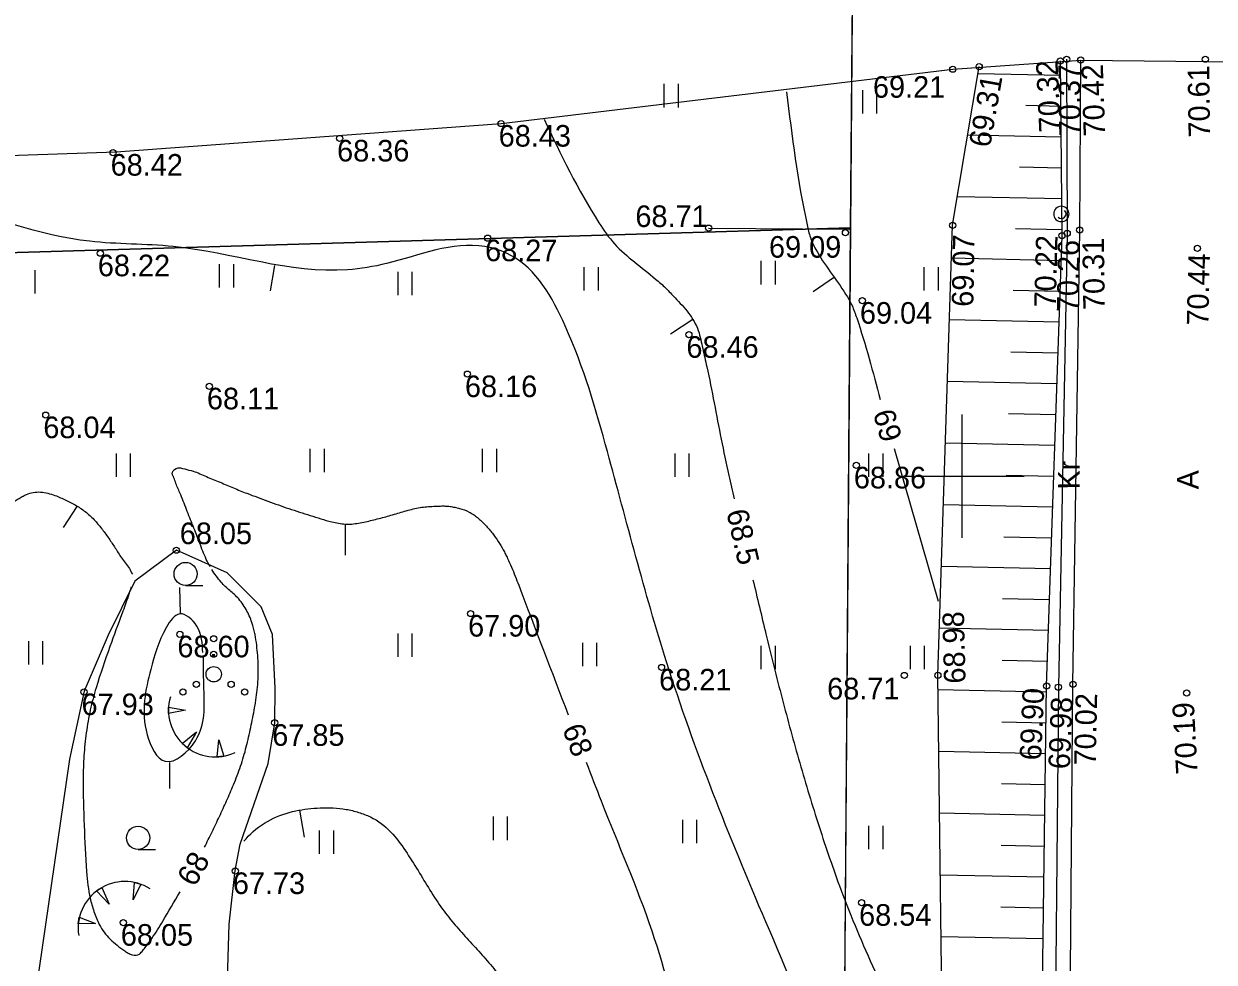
# Model space of a CAD drawing. Extents: x 637052 to 638628, y 6462502 to 6466834.
# Drawn here: x 637819.58 to 637858.16, y 6465934.24 to 6465964.66 of the extents above; entities that cross this region are included whole.
import ezdxf

# ---------------------------------------------------------------- set-up
doc = ezdxf.new("R2010")
doc.units = 0
for name, color, linetype in [('AED', 7, 'Continuous'), ('HALJASTUS', 7, 'Continuous'), ('HORISONTAAL-EH2000', 7, 'Continuous'), ('KORGUS-EH2000', 7, 'Continuous'), ('MOOTPIIR', 7, 'Continuous'), ('PIIR', 7, 'Continuous'), ('POST', 7, 'Continuous'), ('RELJEEF', 7, 'Continuous'), ('TEE', 7, 'Continuous'), ('VORK', 7, 'Continuous')]:
    doc.layers.add(name, color=color, linetype=linetype)

msp = doc.modelspace()

# ---------------------------------------------------------------- linework, layer by layer
at = {"layer": 'AED'}
msp.add_line((637841.778, 6465958.041), (637846.343, 6465958.006), dxfattribs=at)
at = {"layer": 'HALJASTUS'}
for p, q in [((637840.328, 6465962.715), (637840.328, 6465961.955)), ((637840.788, 6465962.715), (637840.788, 6465961.955)), ((637846.762, 6465962.516), (637846.762, 6465961.756)), ((637847.222, 6465962.516), (637847.222, 6465961.756)), ((637843.47, 6465956.976), (637843.47, 6465956.216)), ((637843.93, 6465956.976), (637843.93, 6465956.216)), ((637819.94, 6465956.677), (637819.94, 6465955.917)), ((637825.914, 6465956.876), (637825.914, 6465956.116)), ((637826.374, 6465956.876), (637826.374, 6465956.116)), ((637831.699, 6465956.627), (637831.699, 6465955.867)), ((637832.159, 6465956.627), (637832.159, 6465955.867)), ((637837.734, 6465956.776), (637837.734, 6465956.016)), ((637838.194, 6465956.776), (637838.194, 6465956.016)), ((637848.757, 6465956.776), (637848.757, 6465956.016)), ((637849.217, 6465956.776), (637849.217, 6465956.016)), ((637828.856, 6465950.888), (637828.856, 6465950.128)), ((637829.316, 6465950.888), (637829.316, 6465950.128)), ((637834.442, 6465950.888), (637834.442, 6465950.128)), ((637834.902, 6465950.888), (637834.902, 6465950.128)), ((637822.572, 6465950.738), (637822.572, 6465949.978)), ((637823.032, 6465950.738), (637823.032, 6465949.978)), ((637840.677, 6465950.738), (637840.677, 6465949.978)), ((637841.137, 6465950.738), (637841.137, 6465949.978)), ((637846.961, 6465950.738), (637846.961, 6465949.978)), ((637847.421, 6465950.738), (637847.421, 6465949.978)), ((637824.824, 6465946.452), (637825.387, 6465946.452)), ((637819.729, 6465944.65), (637819.729, 6465943.89)), ((637820.189, 6465944.65), (637820.189, 6465943.89)), ((637831.699, 6465944.899), (637831.699, 6465944.139)), ((637832.159, 6465944.899), (637832.159, 6465944.139)), ((637837.684, 6465944.6), (637837.684, 6465943.84)), ((637838.144, 6465944.6), (637838.144, 6465943.84)), ((637843.47, 6465944.5), (637843.47, 6465943.74)), ((637843.93, 6465944.5), (637843.93, 6465943.74)), ((637848.308, 6465944.5), (637848.308, 6465943.74)), ((637848.768, 6465944.5), (637848.768, 6465943.74)), ((637834.792, 6465938.96), (637834.792, 6465938.2)), ((637835.252, 6465938.96), (637835.252, 6465938.2)), ((637840.926, 6465938.861), (637840.926, 6465938.101)), ((637841.386, 6465938.861), (637841.386, 6465938.101)), ((637829.156, 6465938.511), (637829.156, 6465937.751)), ((637829.616, 6465938.511), (637829.616, 6465937.751)), ((637846.961, 6465938.661), (637846.961, 6465937.901)), ((637847.421, 6465938.661), (637847.421, 6465937.901)), ((637823.285, 6465937.897), (637823.848, 6465937.897))]:
    msp.add_line(p, q, dxfattribs=at)
msp.add_lwpolyline([(637826.016, 6465928.319), (637826.238, 6465935.468), (637826.434, 6465937.208), (637826.593, 6465938.066), (637827.503, 6465940.686), (637827.712, 6465942.002), (637827.725, 6465943.129), (637827.636, 6465944.861), (637827.27, 6465945.762), (637826.171, 6465946.859), (637824.525, 6465947.597), (637823.175, 6465946.593), (637822.309, 6465944.839), (637821.533, 6465943.031), (637821.066, 6465940.82), (637819.978, 6465933.381)], dxfattribs=at)
for centre, radius in [((637824.824, 6465946.827), 0.375), ((637825.736, 6465944.726), 0.1), ((637825.736, 6465944.226), 0.1), ((637825.736, 6465943.576), 0.25), ((637824.736, 6465943.001), 0.1), ((637825.171, 6465943.251), 0.1), ((637826.301, 6465943.251), 0.1), ((637826.736, 6465943.001), 0.1), ((637823.285, 6465938.272), 0.375)]:
    msp.add_circle(centre, radius, dxfattribs=at)
at = {"layer": 'HORISONTAAL-EH2000'}
for p, q in [((637827.706, 6465956.83), (637827.569, 6465956.007)), ((637845.853, 6465956.453), (637845.168, 6465955.973)), ((637841.265, 6465955.082), (637840.546, 6465954.603)), ((637847.793, 6465950.897), (637849.214, 6465945.947)), ((637821.303, 6465949.018), (637820.858, 6465948.333)), ((637830, 6465948.446), (637830, 6465947.442)), ((637824.625, 6465946.393), (637824.644, 6465945.551)), ((637824.312, 6465939.874), (637824.312, 6465940.716)), ((637828.518, 6465939.17), (637828.664, 6465938.294))]:
    msp.add_line(p, q, dxfattribs=at)
for points in [[(637844.3, 6465962.461), (637844.968, 6465958.144), (637845.074, 6465957.737), (637845.249, 6465957.352), (637845.72, 6465956.625), (637846.218, 6465955.904), (637846.425, 6465955.527), (637846.577, 6465955.129), (637847.337, 6465952.483)], [(637836.442, 6465961.571), (637838.223, 6465958.213), (637838.729, 6465957.526), (637839.373, 6465956.944), (637840.058, 6465956.388), (637840.386, 6465956.096), (637840.688, 6465955.78), (637841.13, 6465955.284), (637841.441, 6465954.718), (637841.587, 6465954.134), (637841.718, 6465953.548), (637841.956, 6465952.373), (637842.185, 6465951.197), (637842.434, 6465950.024), (637842.609, 6465949.265)], [(637849.11, 6465916.35), (637848.598, 6465923.181), (637848.221, 6465928.011), (637848.152, 6465928.217), (637847.878, 6465928.114), (637847.365, 6465925.921), (637846.749, 6465925.065), (637846.44, 6465924.825), (637846.201, 6465924.962), (637845.721, 6465926.435), (637845.345, 6465930.752), (637843.633, 6465935.549), (637840.414, 6465943.977), (637838.497, 6465950.795), (637837.127, 6465954.872), (637835.347, 6465957.168), (637834.525, 6465957.442), (637831.34, 6465956.894), (637830.074, 6465956.688), (637824.424, 6465957.442), (637821.719, 6465957.613), (637816.823, 6465958.881), (637814.426, 6465959.155), (637813.536, 6465958.847), (637812.508, 6465957.819), (637812.337, 6465956.62), (637813.775, 6465955.318), (637813.741, 6465953.468), (637813.193, 6465951.96), (637811.858, 6465949.733), (637809.187, 6465946.89), (637806.311, 6465942.264), (637804.941, 6465938.495), (637803.572, 6465929.862), (637803.264, 6465925.99), (637803.332, 6465922.906), (637802.168, 6465918.281), (637802.818, 6465914.41), (637803.983, 6465909.373), (637805.489, 6465903.24), (637806.003, 6465896.218), (637807.749, 6465893.27), (637810.249, 6465888.748), (637810.831, 6465885.904), (637811.789, 6465878.846), (637813.056, 6465872.987), (637815.282, 6465866.238)], [(637825.615, 6465947.058), (637825.494, 6465947.301), (637825.278, 6465947.84), (637825.065, 6465948.38), (637824.853, 6465948.92), (637824.638, 6465949.459), (637824.495, 6465949.81), (637824.427, 6465949.986), (637824.389, 6465950.074), (637824.518, 6465950.247), (637824.795, 6465950.233), (637825.066, 6465950.161), (637825.504, 6465949.984), (637825.939, 6465949.8), (637826.373, 6465949.616), (637826.812, 6465949.442), (637827.49, 6465949.186), (637828.173, 6465948.948), (637828.862, 6465948.725), (637829.21, 6465948.619), (637829.56, 6465948.517), (637829.994, 6465948.445), (637830.213, 6465948.447), (637830.429, 6465948.475), (637830.873, 6465948.571), (637831.313, 6465948.683), (637831.535, 6465948.745), (637831.755, 6465948.811), (637831.977, 6465948.875), (637832.202, 6465948.936), (637832.423, 6465948.98), (637832.644, 6465949.007), (637832.865, 6465949.022), (637833.087, 6465949.031), (637833.241, 6465949.03), (637833.395, 6465949.016), (637833.549, 6465948.991), (637833.703, 6465948.954), (637834.01, 6465948.835), (637834.151, 6465948.753), (637834.285, 6465948.654), (637834.544, 6465948.413), (637834.767, 6465948.146), (637835.119, 6465947.61), (637835.191, 6465947.472), (637835.26, 6465947.332), (637835.388, 6465947.048), (637835.62, 6465946.461), (637837.224, 6465942.264)], [(637814.027, 6465943.295), (637814.367, 6465944.126), (637815.008, 6465945.673), (637815.274, 6465946.343), (637815.45, 6465946.651), (637815.693, 6465946.907), (637816.16, 6465947.231), (637816.643, 6465947.517), (637817.61, 6465948.072), (637818.128, 6465948.397), (637818.633, 6465948.746), (637819.139, 6465949.092), (637819.397, 6465949.259), (637819.529, 6465949.336), (637819.665, 6465949.408), (637820.122, 6465949.483), (637820.589, 6465949.373), (637820.946, 6465949.22), (637821.287, 6465949.04), (637821.607, 6465948.82), (637821.753, 6465948.692), (637821.89, 6465948.551), (637822.127, 6465948.267), (637822.342, 6465947.971), (637822.544, 6465947.666), (637822.746, 6465947.352), (637823.003, 6465947.001), (637823.098, 6465946.821)], [(637825.434, 6465937.966), (637825.683, 6465938.464), (637825.922, 6465938.967), (637826.152, 6465939.474), (637826.376, 6465939.986), (637826.607, 6465940.596), (637826.791, 6465941.221), (637826.936, 6465941.853), (637827.06, 6465942.487), (637827.154, 6465943.157), (637827.179, 6465943.839), (637827.128, 6465944.521), (637827.076, 6465944.86), (637827.039, 6465945.027), (637826.992, 6465945.194), (637826.811, 6465945.626), (637826.689, 6465945.827), (637826.547, 6465946.016), (637826.407, 6465946.161), (637826.257, 6465946.29), (637826.108, 6465946.42), (637825.973, 6465946.564), (637825.671, 6465946.967)], [(637843.215, 6465946.639), (637843.633, 6465944.885), (637844.159, 6465942.789), (637844.729, 6465940.706), (637845.358, 6465938.639), (637845.7, 6465937.613), (637846.064, 6465936.594), (637847.159, 6465933.956), (637849.419, 6465928.988)], [(637823.058, 6465946.398), (637822.96, 6465946.094), (637822.767, 6465945.555), (637822.37, 6465944.474), (637821.924, 6465943.138), (637821.735, 6465942.417), (637821.663, 6465942.051), (637821.606, 6465941.682), (637821.529, 6465940.934), (637821.504, 6465940.186), (637821.535, 6465938.675), (637821.616, 6465937.176), (637821.731, 6465936.312), (637821.853, 6465935.887), (637822.027, 6465935.463), (637822.381, 6465934.985), (637822.605, 6465934.791), (637822.849, 6465934.607), (637822.964, 6465934.535), (637823.095, 6465934.478), (637823.328, 6465934.504), (637823.384, 6465934.561), (637823.437, 6465934.622), (637823.536, 6465934.75), (637823.729, 6465935.013), (637824.082, 6465935.566), (637824.643, 6465936.518)], [(637825.378, 6465944.279), (637825.183, 6465945.14), (637824.635, 6465945.532), (637824.204, 6465945.101), (637823.696, 6465943.731), (637823.578, 6465941.616), (637824.165, 6465940.755), (637825.143, 6465941.42), (637825.417, 6465943.104), (637825.408, 6465944.181)], [(637837.813, 6465940.723), (637838.291, 6465939.472), (637839.935, 6465935.258), (637841.03, 6465931.283), (637842.297, 6465925.733), (637843.256, 6465921.793), (637843.681, 6465920.563), (637844.22, 6465919.374), (637844.79, 6465918.195), (637845.31, 6465916.996), (637845.759, 6465915.794), (637846.132, 6465914.564), (637846.406, 6465912.679), (637846.457, 6465911.874), (637846.492, 6465911.069), (637846.528, 6465910.263), (637846.577, 6465909.459), (637846.954, 6465905.964), (637847.239, 6465904.748), (637847.62, 6465903.558), (637848.019, 6465902.371), (637848.358, 6465901.167), (637848.668, 6465899.497)], [(637826.712, 6465938.16), (637826.855, 6465938.324), (637827.576, 6465938.86), (637828.396, 6465939.146), (637829.187, 6465939.243), (637830.028, 6465939.196), (637830.43, 6465939.098), (637830.815, 6465938.95), (637831.477, 6465938.461), (637831.949, 6465937.849), (637832.359, 6465937.211), (637832.744, 6465936.578), (637833.155, 6465935.96), (637833.559, 6465935.446), (637833.995, 6465934.956), (637834.438, 6465934.472), (637834.863, 6465933.971), (637835.657, 6465932.938), (637836.011, 6465932.394), (637836.305, 6465931.814), (637837.002, 6465929.974), (637837.588, 6465928.104), (637838.702, 6465924.345), (637840.38, 6465918.795), (637840.86, 6465916.239), (637841.033, 6465913.621), (637841.195, 6465910.995), (637841.255, 6465910.343), (637841.351, 6465909.697), (637841.482, 6465909.054), (637841.647, 6465908.414), (637842.399, 6465906.45), (637843.427, 6465904.611), (637843.958, 6465903.86), (637844.566, 6465903.164), (637845.162, 6465902.463), (637845.653, 6465901.699), (637845.744, 6465901.428), (637845.787, 6465901.141), (637845.823, 6465900.85), (637845.893, 6465900.568), (637846.303, 6465899.814), (637846.51, 6465899.649), (637846.766, 6465899.545), (637847.021, 6465899.439), (637847.228, 6465899.266), (637847.437, 6465898.967), (637847.607, 6465898.658), (637847.724, 6465898.335), (637847.776, 6465897.998), (637848.05, 6465892.037)]]:
    msp.add_spline(points, degree=3, dxfattribs=at)
at = {"layer": 'KORGUS-EH2000'}
for centre in [(637853.179, 6465963.462), (637853.382, 6465963.515), (637853.84, 6465963.489), (637857.877, 6465963.517), (637849.692, 6465963.192), (637850.547, 6465963.276), (637835.052, 6465961.43), (637829.815, 6465960.948), (637822.474, 6465960.489), (637841.778, 6465958.041), (637849.686, 6465958.133), (637834.612, 6465957.715), (637846.211, 6465957.894), (637853.233, 6465957.793), (637853.399, 6465957.868), (637853.805, 6465957.976), (637857.622, 6465957.383), (637822.059, 6465957.227), (637846.761, 6465955.689), (637841.137, 6465954.584), (637833.959, 6465953.308), (637825.595, 6465952.912), (637820.292, 6465951.978), (637846.564, 6465950.349), (637824.525, 6465947.597), (637834.061, 6465945.544), (637824.638, 6465944.872), (637840.252, 6465943.797), (637848.122, 6465943.538), (637849.207, 6465943.543), (637821.531, 6465942.998), (637852.732, 6465943.198), (637853.114, 6465943.157), (637853.587, 6465943.253), (637857.273, 6465942.969), (637827.712, 6465942.002), (637826.435, 6465937.198), (637846.734, 6465936.169), (637822.804, 6465935.522)]:
    msp.add_circle(centre, 0.1, dxfattribs=at)
at = {"layer": 'MOOTPIIR'}
msp.add_lwpolyline([(637706.467, 6465931.444), (637743.779, 6465943.187), (637764.056, 6465948.69), (637785.734, 6465953.343), (637810.204, 6465960.091), (637822.571, 6465960.518), (637835.052, 6465961.43), (637849.692, 6465963.192), (637853.84, 6465963.489), (637861.038, 6465963.411), (637860.426, 6465913.145), (637881.465, 6465912.826), (637881.259, 6465856.127), (637880.812, 6465813.698), (637859.586, 6465813.572), (637858.293, 6465747.528)], dxfattribs=at)
at = {"layer": 'PIIR'}
msp.add_lwpolyline([(637837.31, 6465348.34), (637837.75, 6465476.47), (637838.14, 6465578.04), (637842.09, 6465578.02), (637842.65, 6465630.23), (637844.77, 6465752.2), (637846.38, 6465958.05), (637847.66, 6466123.46), (637850.77, 6466141.99), (637851.37, 6466257.55), (637851.48, 6466284.54), (637852.06, 6466284.36), (637852.46, 6466311.38), (637851.44, 6466340.86), (637850.62, 6466356.26), (637847.03, 6466396.72)], dxfattribs=at)
for points in [[(637839.83, 6466117.86), (637847.66, 6466123.46), (637846.38, 6465958.05), (637810.23, 6465956.98), (637736.14, 6465936.54), (637575.48, 6465887.92), (637569.96, 6465973.25), (637579.52, 6465981.21), (637607.79, 6466012.94), (637653.02, 6465983.97), (637726.55, 6466036.77)], [(637810.23, 6465956.98), (637846.38, 6465958.05), (637844.77, 6465752.2), (637580.77, 6465804.64), (637575.48, 6465887.92), (637736.14, 6465936.54)]]:
    msp.add_lwpolyline(points, close=True, dxfattribs=at)
at = {"layer": 'POST'}
for radius, start, end in [(0.25, 45.3325, 224.682), (0.25, 225, 45), (0.15, 225, 45)]:
    msp.add_arc((637853.211, 6465958.501), radius, start, end, dxfattribs=at)
at = {"layer": 'RELJEEF'}
for p, q in [((637853.184, 6465962.987), (637850.509, 6465963.046)), ((637853.193, 6465961.986), (637852.056, 6465962.012)), ((637853.203, 6465960.986), (637850.175, 6465961.053)), ((637853.212, 6465959.986), (637851.857, 6465960.016)), ((637853.222, 6465958.985), (637849.841, 6465959.06)), ((637853.231, 6465957.985), (637851.721, 6465958.018)), ((637853.205, 6465956.985), (637849.651, 6465957.064)), ((637853.171, 6465955.985), (637851.647, 6465956.019)), ((637853.137, 6465954.986), (637849.585, 6465955.065)), ((637853.102, 6465953.986), (637851.572, 6465954.02)), ((637853.068, 6465952.987), (637849.52, 6465953.066)), ((637853.034, 6465951.988), (637851.497, 6465952.022)), ((637852.999, 6465950.988), (637849.454, 6465951.067)), ((637852.965, 6465949.989), (637851.423, 6465950.023)), ((637852.931, 6465948.989), (637849.388, 6465949.068)), ((637852.896, 6465947.99), (637851.348, 6465948.024)), ((637852.862, 6465946.99), (637849.323, 6465947.068)), ((637852.828, 6465945.991), (637851.307, 6465946.024)), ((637852.794, 6465944.991), (637849.257, 6465945.069)), ((637852.759, 6465943.992), (637851.295, 6465944.024)), ((637852.729, 6465942.992), (637849.213, 6465943.07)), ((637852.716, 6465941.992), (637851.282, 6465942.024)), ((637852.702, 6465940.992), (637849.237, 6465941.069)), ((637852.689, 6465939.992), (637851.269, 6465940.024)), ((637852.675, 6465938.992), (637849.262, 6465939.068)), ((637852.661, 6465937.992), (637851.256, 6465938.023)), ((637852.648, 6465936.992), (637849.286, 6465937.067)), ((637852.634, 6465935.992), (637851.244, 6465936.023)), ((637852.621, 6465934.993), (637849.31, 6465935.066))]:
    msp.add_line(p, q, dxfattribs=at)
for points in [[(637848.503, 6465857.101), (637847.36, 6465871.463), (637847.433, 6465885.182), (637848.668, 6465899.497), (637849.089, 6465914.309), (637849.387, 6465928.8), (637849.207, 6465943.543), (637849.686, 6465958.133), (637850.547, 6465963.276)], [(637851.813, 6465848.989), (637851.93, 6465857.106), (637852.012, 6465871.258), (637852.046, 6465884.971), (637852.23, 6465899.348), (637852.42, 6465914.265), (637852.534, 6465928.605), (637852.732, 6465943.198), (637853.233, 6465957.793), (637853.179, 6465963.462)]]:
    msp.add_lwpolyline(points, dxfattribs=at)
for points in [[(637824.826, 6465942.414), (637824.266, 6465942.304), (637824.266, 6465942.514)], [(637825.176, 6465941.704), (637824.876, 6465941.194), (637824.716, 6465941.334)], [(637825.896, 6465941.454), (637826.066, 6465940.924), (637825.846, 6465940.894)], [(637822.342, 6465936.121), (637821.935, 6465936.55), (637822.114, 6465936.665)], [(637823.121, 6465936.261), (637823.17, 6465936.829), (637823.372, 6465936.771)], [(637821.902, 6465935.498), (637821.346, 6465935.482), (637821.378, 6465935.701)]]:
    msp.add_lwpolyline(points, close=True, dxfattribs=at)
for centre, start, end in [((637825.783, 6465942.411), 163.4234, 295.1745), ((637822.854, 6465935.342), 57.359, 189.1101)]:
    msp.add_arc(centre, 1.514, start, end, dxfattribs=at)
at = {"layer": 'TEE'}
for points in [[(637851.07, 6465747.804), (637851.351, 6465756.12), (637851.551, 6465770.716), (637851.746, 6465784.335), (637851.904, 6465799.12), (637852.264, 6465813.647), (637852.53, 6465828.272), (637852.705, 6465839.082), (637852.698, 6465843.191), (637852.782, 6465857.135), (637852.826, 6465871.239), (637852.866, 6465885.025), (637852.992, 6465899.336), (637853.224, 6465914.289), (637853.462, 6465928.676), (637853.587, 6465943.253), (637853.805, 6465957.976), (637853.84, 6465963.489)], [(637853.382, 6465963.515), (637853.399, 6465957.868), (637853.114, 6465943.157), (637852.981, 6465928.613), (637852.885, 6465914.252), (637852.559, 6465899.317), (637852.431, 6465884.93), (637852.266, 6465871.203), (637852.276, 6465857.112), (637852.057, 6465845.738)]]:
    msp.add_lwpolyline(points, dxfattribs=at)
at = {"layer": 'VORK'}
for p, q in [((637850, 6465948), (637850, 6465952)), ((637848, 6465950), (637852, 6465950))]:
    msp.add_line(p, q, dxfattribs=at)

# ---------------------------------------------------------------- texts
at = {"layer": 'HORISONTAAL-EH2000'}
for s, rotation, p in [('69', 286.0206, (637847.097, 6465952.05)), ('68.5', 282.9337, (637842.346, 6465948.845)), ('68', 290.8889, (637837.022, 6465941.812)), ('68', 60.5956, (637825.121, 6465936.65))]:
    msp.add_text(s, height=0.7, rotation=rotation, dxfattribs=at).set_placement(p)
at = {"layer": 'KORGUS-EH2000'}
for s, rotation, p in [('70.32', 92.6821, (637853.194, 6465961.163)), ('70.37', 90.6697, (637853.842, 6465961.023)), ('70.42', 91.9835, (637854.636, 6465961.026)), ('70.61', 90.8064, (637858.035, 6465960.983)), ('69.31', 79.9979, (637850.897, 6465960.628)), ('69.07', 88.9197, (637850.355, 6465955.485)), ('70.22', 88.5169, (637853.029, 6465955.46)), ('70.26', 89.0614, (637853.762, 6465955.311)), ('70.31', 90.7642, (637854.621, 6465955.388)), ('70.44', 88.7463, (637857.975, 6465954.875)), ('68.98', 91.3524, (637850.107, 6465943.281)), ('69.90', 87.3991, (637852.553, 6465940.775)), ('69.98', 87.7108, (637853.485, 6465940.488)), ('70.02', 88.7883, (637854.324, 6465940.613)), ('70.19', 93.1779, (637857.632, 6465940.348))]:
    msp.add_text(s, height=0.7, rotation=rotation, dxfattribs=at).set_placement(p)
for s, p in [('69.21', (637847.104, 6465962.267)), ('68.43', (637834.972, 6465960.683)), ('68.36', (637829.735, 6465960.201)), ('68.42', (637822.394, 6465959.742)), ('68.71', (637839.404, 6465958.076)), ('69.09', (637843.734, 6465957.082)), ('68.27', (637834.532, 6465956.968)), ('68.22', (637821.979, 6465956.48)), ('69.04', (637846.681, 6465954.942)), ('68.46', (637841.057, 6465953.837)), ('68.16', (637833.879, 6465952.561)), ('68.11', (637825.515, 6465952.165)), ('68.04', (637820.212, 6465951.231)), ('68.86', (637846.484, 6465949.602)), ('68.05', (637824.635, 6465947.794)), ('67.90', (637833.981, 6465944.797)), ('68.60', (637824.558, 6465944.125)), ('68.21', (637840.172, 6465943.05)), ('68.71', (637845.619, 6465942.761)), ('67.93', (637821.451, 6465942.251)), ('67.85', (637827.632, 6465941.255)), ('67.73', (637826.355, 6465936.451)), ('68.54', (637846.654, 6465935.422)), ('68.05', (637822.724, 6465934.775))]:
    msp.add_text(s, height=0.7, dxfattribs=at).set_placement(p)
at = {"layer": 'TEE'}
for s, p in [('Kr', (637853.802, 6465949.566)), ('A', (637857.662, 6465949.569))]:
    msp.add_text(s, height=0.699, rotation=90.1494, dxfattribs=at).set_placement(p)

doc.saveas('drawing.dxf')
